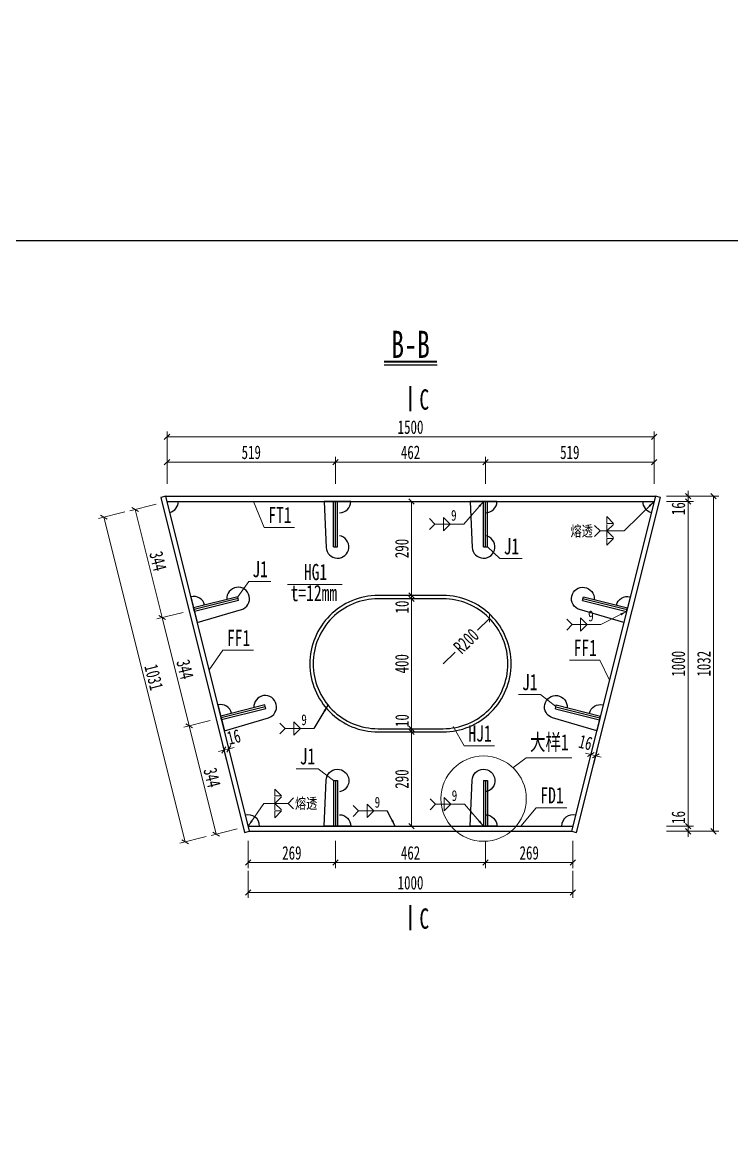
# Model space of a CAD drawing. Header units: millimetres. Extents: x -60009 to 63758, y -2164 to 95433.
# Drawn here: x 8964 to 11148, y 48821 to 52285 of the extents above; entities that cross this region are included whole.
import ezdxf
from ezdxf.enums import TextEntityAlignment as Align

# ---------------------------------------------------------------- set-up
doc = ezdxf.new("R2010")
doc.units = ezdxf.units.MM
doc.layers.get('Defpoints').update_dxf_attribs({"color": 8})
for name, color, linetype, lineweight in [('Dim', 4, 'Continuous', 15), ('文字', 7, 'Continuous', 15), ('标注线及字体', 2, 'Continuous', 15), ('粗线', 3, 'Continuous', 35), ('细实线', 4, 'Continuous', 15), ('钢板粗线', 1, 'Continuous', 25)]:
    doc.layers.add(name, color=color, linetype=linetype, lineweight=lineweight)
doc.layers.add('Text', color=4, linetype='Continuous')
doc.styles.add('111', font='仿宋_GB2312.TTF', dxfattribs={"width": 0.7})
doc.styles.add('BM_Dim', font='仿宋_GB2312.TTF', dxfattribs={"width": 0.85})
doc.styles.add('SMEDI', font='仿宋_GB2312.TTF', dxfattribs={"width": 0.75})
doc.styles.get("Standard").update_dxf_attribs({"font": '仿宋_GB2312.TTF'})
doc.dimstyles.new('200', dxfattribs={"dimscale": 0, "dimtxt": 2.5, "dimasz": 1, "dimexe": 1, "dimexo": 1, "dimgap": 0.6, "dimtad": 1, "dimdec": 0, "dimdsep": 46, "dimtxsty": '111', "dimblk": 'OBLIQUE', "dimcen": 0, "dimclrd": 4, "dimclre": 4, "dimclrt": 4, "dimadec": 1, "dimazin": 2, "dimtfac": 1, "dimtdec": 0, "dimtix": 1, "dimtmove": 2, "dimatfit": 3, "dimfxl": 4, "dimfxlon": 1, "dimtolj": 1, "dimlwd": -1, "dimlwe": -1, "dimarcsym": 0})
doc.dimstyles.new('MSteel_1.0_1.0', dxfattribs={"dimtxt": 3, "dimasz": 1.2, "dimexe": 1, "dimexo": 1, "dimgap": 1, "dimtad": 3, "dimtoh": 1, "dimdec": 0, "dimzin": 0, "dimdsep": 46, "dimtxsty": 'Standard', "dimblk": 'ARCHTICK', "dimcen": 0.09, "dimclrd": 3, "dimclre": 3, "dimadec": 0, "dimazin": 0, "dimtfac": 1, "dimtdec": 4, "dimtofl": 0, "dimtmove": 0, "dimatfit": 3, "dimfxl": 1, "dimtolj": 1, "dimtzin": 0, "dimarcsym": 0})

# ---------------------------------------------------------------- blocks, each defined once
blk = doc.blocks.new('12-140加劲 有焊孔')
at = {"layer": '钢板粗线'}
for p, q in [((41, 0), (35, 141.5)), ((-41, 0), (41, 0))]:
    blk.add_line(p, q, dxfattribs=at)
for centre, start, end in [((0, 140), 2.441, 260.1291), ((-6, 0), 90, 180)]:
    blk.add_arc(centre, 35, start, end, dxfattribs=at)
blk = doc.blocks.new('12-140加劲 无焊孔')
at = {"layer": 'Defpoints'}
blk.add_line((0, -140), (0, 0), dxfattribs=at)
at = {"layer": '钢板粗线'}
for p, q in [((-6, 0), (6, 0)), ((-6, -140), (-6, 0)), ((6, -140), (6, 0)), ((-6, -140), (6, -140))]:
    blk.add_line(p, q, dxfattribs=at)
blk = doc.blocks.new('_Oblique')
at = {"color": 0, "linetype": 'ByBlock', "lineweight": -2}
blk.add_line((-0.5, -0.5), (0.5, 0.5), dxfattribs=at)
blk = doc.blocks.new('*D1882')
at = {"layer": 'Defpoints', "color": 0}
for p in [(-231, 105.2), (-750, -16), (-231, -16)]:
    blk.add_point(p, dxfattribs=at)
at = {"layer": '细实线', "color": 4}
for p, q in [((-750, 38.5), (-750, 121.8)), ((-750, 105.2), (-231, 105.2)), ((-231, 38.5), (-231, 121.8))]:
    blk.add_line(p, q, dxfattribs=at)
at = {"layer": '细实线', "color": 4, "xscale": 16.66666666666666, "yscale": 16.66666666666666, "zscale": 16.66666666666666, "rotation": 180}
blk.add_blockref('_Oblique', (-750, 105.2), dxfattribs=at)
at = {"layer": '细实线', "color": 4, "xscale": 16.66666666666666, "yscale": 16.66666666666666, "zscale": 16.66666666666666}
blk.add_blockref('_Oblique', (-231, 105.2), dxfattribs=at)
at = {"layer": '细实线', "color": 4, "insert": (-490.5, 135), "char_height": 41.67, "attachment_point": 5, "style": '111'}
blk.add_mtext('\\A1;519', dxfattribs=at)
blk = doc.blocks.new('*D1883')
at = {"layer": 'Defpoints', "color": 0}
for p in [(231, 105.2), (-231, -16), (231, -16)]:
    blk.add_point(p, dxfattribs=at)
at = {"layer": '细实线', "color": 4}
for p, q in [((-231, 38.5), (-231, 121.8)), ((-231, 105.2), (231, 105.2)), ((231, 38.5), (231, 121.8))]:
    blk.add_line(p, q, dxfattribs=at)
at = {"layer": '细实线', "color": 4, "xscale": 16.66666666666666, "yscale": 16.66666666666666, "zscale": 16.66666666666666, "rotation": 180}
blk.add_blockref('_Oblique', (-231, 105.2), dxfattribs=at)
at = {"layer": '细实线', "color": 4, "xscale": 16.66666666666666, "yscale": 16.66666666666666, "zscale": 16.66666666666666}
blk.add_blockref('_Oblique', (231, 105.2), dxfattribs=at)
at = {"layer": '细实线', "color": 4, "insert": (0, 135), "char_height": 41.67, "attachment_point": 5, "style": '111'}
blk.add_mtext('\\A1;462', dxfattribs=at)
blk = doc.blocks.new('*D1884')
at = {"layer": 'Defpoints', "color": 0}
for p in [(231, 105.2), (231, -16), (750, -16)]:
    blk.add_point(p, dxfattribs=at)
at = {"layer": '细实线', "color": 4}
for p, q in [((231, 38.5), (231, 121.8)), ((750, 105.2), (231, 105.2)), ((750, 38.5), (750, 121.8))]:
    blk.add_line(p, q, dxfattribs=at)
at = {"layer": '细实线', "color": 4, "xscale": 16.66666666666666, "yscale": 16.66666666666666, "zscale": 16.66666666666666}
for p, rotation in [((231, 105.2), 180), ((750, 105.2), 360)]:
    blk.add_blockref('_Oblique', p, dxfattribs=dict(at, rotation=rotation))
at = {"layer": '细实线', "color": 4, "insert": (490.5, 135), "char_height": 41.67, "attachment_point": 5, "style": '111'}
blk.add_mtext('\\A1;519', dxfattribs=at)
blk = doc.blocks.new('*D1885')
at = {"layer": 'Defpoints', "color": 0}
for p in [(750, 182.8), (-750, -16), (750, -16)]:
    blk.add_point(p, dxfattribs=at)
at = {"layer": '细实线', "color": 4}
for p, q in [((-750, 116.1), (-750, 199.4)), ((-750, 182.8), (750, 182.8)), ((750, 116.1), (750, 199.4))]:
    blk.add_line(p, q, dxfattribs=at)
at = {"layer": '细实线', "color": 4, "xscale": 16.66666666666666, "yscale": 16.66666666666666, "zscale": 16.66666666666666, "rotation": 180}
blk.add_blockref('_Oblique', (-750, 182.8), dxfattribs=at)
at = {"layer": '细实线', "color": 4, "xscale": 16.66666666666666, "yscale": 16.66666666666666, "zscale": 16.66666666666666}
blk.add_blockref('_Oblique', (750, 182.8), dxfattribs=at)
at = {"layer": '细实线', "color": 4, "insert": (0, 212.6), "char_height": 41.67, "attachment_point": 5, "style": '111'}
blk.add_mtext('\\A1;1500', dxfattribs=at)
blk = doc.blocks.new('*D1886')
at = {"layer": 'Defpoints', "color": 0}
for p in [(-750, -16), (-765, -373.9), (-666.7, -349.3)]:
    blk.add_point(p, dxfattribs=at)
at = {"layer": '细实线', "color": 4}
for p, q in [((-783.7, -24.4), (-864.5, -44.6)), ((-848.4, -40.6), (-765, -373.9)), ((-700.3, -357.8), (-781.2, -378))]:
    blk.add_line(p, q, dxfattribs=at)
at = {"layer": '细实线', "color": 4, "xscale": 16.66666666666666, "yscale": 16.66666666666666, "zscale": 16.66666666666666}
for p, rotation in [((-848.4, -40.6), 104.0362434679327), ((-765, -373.9), 284.0362434679326)]:
    blk.add_blockref('_Oblique', p, dxfattribs=dict(at, rotation=rotation))
at = {"layer": '细实线', "color": 4, "insert": (-777.8, -200), "char_height": 41.67, "attachment_point": 5, "rotation": 284.0362, "style": '111'}
blk.add_mtext('\\A1;344', dxfattribs=at)
blk = doc.blocks.new('*D1887')
at = {"layer": 'Defpoints', "color": 0}
for p in [(-666.7, -349.3), (-583.3, -682.7), (-681.7, -707.3)]:
    blk.add_point(p, dxfattribs=at)
at = {"layer": '细实线', "color": 4}
for p, q in [((-700.3, -357.8), (-781.2, -378)), ((-765, -373.9), (-681.7, -707.3)), ((-617, -691.1), (-697.9, -711.3))]:
    blk.add_line(p, q, dxfattribs=at)
at = {"layer": '细实线', "color": 4, "xscale": 16.66666666666666, "yscale": 16.66666666666666, "zscale": 16.66666666666666}
for p, rotation in [((-765, -373.9), 104.0362434679329), ((-681.7, -707.3), 284.0362434679329)]:
    blk.add_blockref('_Oblique', p, dxfattribs=dict(at, rotation=rotation))
at = {"layer": '细实线', "color": 4, "insert": (-694.4, -533.4), "char_height": 41.67, "attachment_point": 5, "rotation": 284.0362, "style": '111'}
blk.add_mtext('\\A1;344', dxfattribs=at)
blk = doc.blocks.new('*D1888')
at = {"layer": 'Defpoints', "color": 0}
for p in [(-583.3, -682.7), (-500, -1016), (-598.4, -1040.6)]:
    blk.add_point(p, dxfattribs=at)
at = {"layer": '细实线', "color": 4}
for p, q in [((-617, -691.1), (-697.9, -711.3)), ((-681.7, -707.3), (-598.4, -1040.6)), ((-533.7, -1024.4), (-614.5, -1044.6))]:
    blk.add_line(p, q, dxfattribs=at)
at = {"layer": '细实线', "color": 4, "xscale": 16.66666666666666, "yscale": 16.66666666666666, "zscale": 16.66666666666666}
for p, rotation in [((-681.7, -707.3), 104.0362434679088), ((-598.4, -1040.6), 284.0362434679088)]:
    blk.add_blockref('_Oblique', p, dxfattribs=dict(at, rotation=rotation))
at = {"layer": '细实线', "color": 4, "insert": (-611.1, -866.7), "char_height": 41.67, "attachment_point": 5, "rotation": 284.0362, "style": '111'}
blk.add_mtext('\\A1;344', dxfattribs=at)
blk = doc.blocks.new('*D1889')
at = {"layer": 'Defpoints', "color": 0}
for p in [(-750, -16), (-500, -1016), (-694.4, -1064.6)]:
    blk.add_point(p, dxfattribs=at)
at = {"layer": '细实线', "color": 4}
for p, q in [((-879.8, -48.4), (-960.6, -68.7)), ((-944.4, -64.6), (-694.4, -1064.6)), ((-629.8, -1048.4), (-710.6, -1068.7))]:
    blk.add_line(p, q, dxfattribs=at)
at = {"layer": '细实线', "color": 4, "xscale": 16.66666666666666, "yscale": 16.66666666666666, "zscale": 16.66666666666666}
for p, rotation in [((-944.4, -64.6), 104.0362434679265), ((-694.4, -1064.6), 284.0362434679265)]:
    blk.add_blockref('_Oblique', p, dxfattribs=dict(at, rotation=rotation))
at = {"layer": '细实线', "color": 4, "insert": (-790.5, -557.4), "char_height": 41.67, "attachment_point": 5, "rotation": 284.0362, "style": '111'}
blk.add_mtext('\\A1;1031', dxfattribs=at)
blk = doc.blocks.new('*D1890')
at = {"layer": 'Defpoints', "color": 0}
for p in [(-500, -1016), (-231, -1016), (-231, -1128.4)]:
    blk.add_point(p, dxfattribs=at)
at = {"layer": '细实线', "color": 4}
for p, q in [((-500, -1061.8), (-500, -1145.1)), ((-231, -1061.8), (-231, -1145.1)), ((-500, -1128.4), (-231, -1128.4))]:
    blk.add_line(p, q, dxfattribs=at)
at = {"layer": '细实线', "color": 4, "xscale": 16.66666666666666, "yscale": 16.66666666666666, "zscale": 16.66666666666666, "rotation": 180}
blk.add_blockref('_Oblique', (-500, -1128.4), dxfattribs=at)
at = {"layer": '细实线', "color": 4, "xscale": 16.66666666666666, "yscale": 16.66666666666666, "zscale": 16.66666666666666}
blk.add_blockref('_Oblique', (-231, -1128.4), dxfattribs=at)
at = {"layer": '细实线', "color": 4, "insert": (-365.5, -1098.6), "char_height": 41.67, "attachment_point": 5, "style": '111'}
blk.add_mtext('\\A1;269', dxfattribs=at)
blk = doc.blocks.new('*D1891')
at = {"layer": 'Defpoints', "color": 0}
for p in [(-231, -1016), (231, -1016), (231, -1128.4)]:
    blk.add_point(p, dxfattribs=at)
at = {"layer": '细实线', "color": 4}
for p, q in [((-231, -1061.8), (-231, -1145.1)), ((231, -1061.8), (231, -1145.1)), ((-231, -1128.4), (231, -1128.4))]:
    blk.add_line(p, q, dxfattribs=at)
at = {"layer": '细实线', "color": 4, "xscale": 16.66666666666666, "yscale": 16.66666666666666, "zscale": 16.66666666666666, "rotation": 180}
blk.add_blockref('_Oblique', (-231, -1128.4), dxfattribs=at)
at = {"layer": '细实线', "color": 4, "xscale": 16.66666666666666, "yscale": 16.66666666666666, "zscale": 16.66666666666666}
blk.add_blockref('_Oblique', (231, -1128.4), dxfattribs=at)
at = {"layer": '细实线', "color": 4, "insert": (0, -1098.6), "char_height": 41.67, "attachment_point": 5, "style": '111'}
blk.add_mtext('\\A1;462', dxfattribs=at)
blk = doc.blocks.new('*D1892')
at = {"layer": 'Defpoints', "color": 0}
for p in [(231, -1016), (500, -1016), (231, -1128.4)]:
    blk.add_point(p, dxfattribs=at)
at = {"layer": '细实线', "color": 4}
for p, q in [((231, -1061.8), (231, -1145.1)), ((500, -1061.8), (500, -1145.1)), ((500, -1128.4), (231, -1128.4))]:
    blk.add_line(p, q, dxfattribs=at)
at = {"layer": '细实线', "color": 4, "xscale": 16.66666666666666, "yscale": 16.66666666666666, "zscale": 16.66666666666666, "rotation": 180}
blk.add_blockref('_Oblique', (231, -1128.4), dxfattribs=at)
at = {"layer": '细实线', "color": 4, "xscale": 16.66666666666666, "yscale": 16.66666666666666, "zscale": 16.66666666666666}
blk.add_blockref('_Oblique', (500, -1128.4), dxfattribs=at)
at = {"layer": '细实线', "color": 4, "insert": (365.5, -1098.6), "char_height": 41.67, "attachment_point": 5, "style": '111'}
blk.add_mtext('\\A1;269', dxfattribs=at)
blk = doc.blocks.new('*D1893')
at = {"layer": 'Defpoints', "color": 0}
for p in [(-500, -1016), (500, -1016), (500, -1220.4)]:
    blk.add_point(p, dxfattribs=at)
at = {"layer": '细实线', "color": 4}
for p, q in [((-500, -1153.7), (-500, -1237)), ((500, -1153.7), (500, -1237)), ((-500, -1220.4), (500, -1220.4))]:
    blk.add_line(p, q, dxfattribs=at)
at = {"layer": '细实线', "color": 4, "xscale": 16.66666666666666, "yscale": 16.66666666666666, "zscale": 16.66666666666666, "rotation": 180}
blk.add_blockref('_Oblique', (-500, -1220.4), dxfattribs=at)
at = {"layer": '细实线', "color": 4, "xscale": 16.66666666666666, "yscale": 16.66666666666666, "zscale": 16.66666666666666}
blk.add_blockref('_Oblique', (500, -1220.4), dxfattribs=at)
at = {"layer": '细实线', "color": 4, "insert": (0, -1190.6), "char_height": 41.67, "attachment_point": 5, "style": '111'}
blk.add_mtext('\\A1;1000', dxfattribs=at)
blk = doc.blocks.new('*D1894')
at = {"layer": 'Defpoints', "color": 0}
for p in [(706.2, -16), (462.4, -1016), (854.8, -1016)]:
    blk.add_point(p, dxfattribs=at)
at = {"layer": '细实线', "color": 4}
for p, q in [((788.1, -16), (871.4, -16)), ((854.8, -16), (854.8, -1016)), ((788.1, -1016), (871.4, -1016))]:
    blk.add_line(p, q, dxfattribs=at)
at = {"layer": '细实线', "color": 4, "xscale": 16.66666666666666, "yscale": 16.66666666666666, "zscale": 16.66666666666666}
for p, rotation in [((854.8, -16), 90), ((854.8, -1016), 270)]:
    blk.add_blockref('_Oblique', p, dxfattribs=dict(at, rotation=rotation))
at = {"layer": '细实线', "color": 4, "insert": (824.9, -516), "char_height": 41.67, "attachment_point": 5, "rotation": 90, "style": '111'}
blk.add_mtext('\\A1;1000', dxfattribs=at)
blk = doc.blocks.new('*D1895')
at = {"layer": 'Defpoints', "color": 0}
for p in [(706.7, 0), (706.2, -16), (854.8, 0)]:
    blk.add_point(p, dxfattribs=at)
at = {"layer": '细实线', "color": 4}
for p, q in [((854.8, 0), (854.8, 16.7)), ((788.1, 0), (871.4, 0)), ((788.1, -16), (871.4, -16)), ((854.8, -16), (854.8, 0)), ((854.8, -16), (854.8, -32.7))]:
    blk.add_line(p, q, dxfattribs=at)
at = {"layer": '细实线', "color": 4, "xscale": 16.66666666666666, "yscale": 16.66666666666666, "zscale": 16.66666666666666}
for p, rotation in [((854.8, 0), 270), ((854.8, -16), 90)]:
    blk.add_blockref('_Oblique', p, dxfattribs=dict(at, rotation=rotation))
at = {"layer": '细实线', "color": 4, "insert": (824.9, -38.5), "char_height": 41.67, "attachment_point": 5, "rotation": 90, "style": '111'}
blk.add_mtext('\\A1;16', dxfattribs=at)
blk = doc.blocks.new('*D1896')
at = {"layer": 'Defpoints', "color": 0}
for p in [(461.7, -1032), (462.4, -1016), (854.8, -1016)]:
    blk.add_point(p, dxfattribs=at)
at = {"layer": '细实线', "color": 4}
for p, q in [((854.8, -1016), (854.8, -999.3)), ((788.1, -1016), (871.4, -1016)), ((788.1, -1032), (871.4, -1032)), ((854.8, -1032), (854.8, -1016)), ((854.8, -1032), (854.8, -1048.7))]:
    blk.add_line(p, q, dxfattribs=at)
at = {"layer": '细实线', "color": 4, "xscale": 16.66666666666666, "yscale": 16.66666666666666, "zscale": 16.66666666666666}
for p, rotation in [((854.8, -1016), 270), ((854.8, -1032), 90)]:
    blk.add_blockref('_Oblique', p, dxfattribs=dict(at, rotation=rotation))
at = {"layer": '细实线', "color": 4, "insert": (824.9, -989.2), "char_height": 41.67, "attachment_point": 5, "rotation": 90, "style": '111'}
blk.add_mtext('\\A1;16', dxfattribs=at)
blk = doc.blocks.new('*D1897')
at = {"layer": 'Defpoints', "color": 0}
for p in [(740, 0), (461.7, -1032), (933.2, -1032)]:
    blk.add_point(p, dxfattribs=at)
at = {"layer": '细实线', "color": 4}
for p, q in [((866.5, 0), (949.9, 0)), ((933.2, 0), (933.2, -1032)), ((866.5, -1032), (949.9, -1032))]:
    blk.add_line(p, q, dxfattribs=at)
at = {"layer": '细实线', "color": 4, "xscale": 16.66666666666666, "yscale": 16.66666666666666, "zscale": 16.66666666666666}
for p, rotation in [((933.2, 0), 90), ((933.2, -1032), 270)]:
    blk.add_blockref('_Oblique', p, dxfattribs=dict(at, rotation=rotation))
at = {"layer": '细实线', "color": 4, "insert": (903.4, -516), "char_height": 41.67, "attachment_point": 5, "rotation": 90, "style": '111'}
blk.add_mtext('\\A1;1032', dxfattribs=at)
blk = doc.blocks.new('*D1898')
at = {"layer": 'Defpoints', "color": 0}
for p in [(-559.6, -777.7), (-562.8, -830.6), (-547.3, -826.8)]:
    blk.add_point(p, dxfattribs=at)
at = {"layer": '细实线', "color": 4}
for p, q in [((-551.4, -810.6), (-563.6, -761.6)), ((-575.1, -781.6), (-591.3, -785.7)), ((-566.9, -814.5), (-579.1, -765.4)), ((-575.1, -781.6), (-559.6, -777.7)), ((-559.6, -777.7), (-543.4, -773.7))]:
    blk.add_line(p, q, dxfattribs=at)
at = {"layer": '细实线', "color": 4, "xscale": 16.66666666666666, "yscale": 16.66666666666666, "zscale": 16.66666666666666}
for p, rotation in [((-575.1, -781.6), 14.03624346792648), ((-559.6, -777.7), 194.0362434679265)]:
    blk.add_blockref('_Oblique', p, dxfattribs=dict(at, rotation=rotation))
at = {"layer": '细实线', "color": 4, "insert": (-544.2, -741.4), "char_height": 41.67, "attachment_point": 5, "rotation": 14.0362, "style": '111'}
blk.add_mtext('\\A1;16', dxfattribs=at)
blk = doc.blocks.new('*D1899')
at = {"layer": 'Defpoints', "color": 0}
for p in [(570.7, -799.2), (544.5, -837.9), (560.1, -841.8)]:
    blk.add_point(p, dxfattribs=at)
at = {"layer": '细实线', "color": 4}
for p, q in [((555.2, -795.3), (539, -791.3)), ((548.6, -821.7), (559.2, -779.2)), ((555.2, -795.3), (570.7, -799.2)), ((564.1, -825.6), (574.7, -783)), ((570.7, -799.2), (586.9, -803.3))]:
    blk.add_line(p, q, dxfattribs=at)
at = {"layer": '细实线', "color": 4, "xscale": 16.66666666666666, "yscale": 16.66666666666666, "zscale": 16.66666666666666}
for p, rotation in [((555.2, -795.3), 345.9637565320735), ((570.7, -799.2), 165.9637565320735)]:
    blk.add_blockref('_Oblique', p, dxfattribs=dict(at, rotation=rotation))
at = {"layer": '细实线', "color": 4, "insert": (539, -758.6), "char_height": 41.67, "attachment_point": 5, "rotation": 345.9638, "style": '111'}
blk.add_mtext('\\A1;16', dxfattribs=at)
blk = doc.blocks.new('_ArchTick')
at = {"color": 0, "linetype": 'ByBlock', "const_width": 0.15}
blk.add_lwpolyline([(-0.5, -0.5), (0.5, 0.5)], dxfattribs=at)
blk = doc.blocks.new('全融透2')
at = {"layer": 'Dim'}
blk.add_line((0, 0), (-4.48, 0), dxfattribs=at)
for points in [[(-3.23, 2.65), (-3.23, 1.41), (-2, 1.41)], [(-3.23, -2.65), (-3.23, -1.41), (-2, -1.41)]]:
    blk.add_lwpolyline(points, close=True, dxfattribs=at)
for points in [[(-5.48, 1), (-4.48, 0), (-5.48, -1)], [(-2, 1.21), (-3.23, 0), (-3.23, 1.21)], [(-2, -1.21), (-3.23, 0), (-3.23, -1.21)]]:
    blk.add_lwpolyline(points, dxfattribs=at)
at = {"layer": 'Text', "style": 'SMEDI', "width": 0.75}
blk.add_text('熔透', height=2, dxfattribs=at).set_placement((-9.92, 0), align=Align.MIDDLE_LEFT)
blk = doc.blocks.new('全融透1')
at = {"layer": 'Dim'}
blk.add_line((0, 0), (4.48, 0), dxfattribs=at)
for points in [[(2, 2.65), (2, 1.41), (3.23, 1.41)], [(2, -2.65), (2, -1.41), (3.23, -1.41)]]:
    blk.add_lwpolyline(points, close=True, dxfattribs=at)
for points in [[(3.23, 1.21), (2, 0), (2, 1.21)], [(3.23, -1.21), (2, 0), (2, -1.21)], [(5.48, 1), (4.48, 0), (5.48, -1)]]:
    blk.add_lwpolyline(points, dxfattribs=at)
at = {"layer": 'Text', "style": 'SMEDI', "width": 0.75}
blk.add_text('熔透', height=2, dxfattribs=at).set_placement((5.77, 0), align=Align.MIDDLE_LEFT)
blk = doc.blocks.new('角焊缝1')
at = {"layer": 'Dim'}
blk.add_line((-3101.17, 370.22), (-3106.48, 370.22), dxfattribs=at)
blk.add_lwpolyline([(-3107.48, 369.22), (-3106.48, 370.22), (-3107.48, 371.22)], dxfattribs=at)
blk.add_lwpolyline([(-3104.91, 371.45), (-3104.91, 368.99), (-3103.68, 370.22)], close=True, dxfattribs=at)
blk = doc.blocks.new('*D30')
at = {"layer": 'Defpoints', "color": 0}
for p in [(10120.4, 50520.4), (10120.4, 50510.4), (10162.3, 50510.4)]:
    blk.add_point(p, dxfattribs=at)
at = {"layer": '细实线', "color": 4}
for p, q in [((10137, 50520.4), (10179, 50520.4)), ((10162.3, 50520.4), (10162.3, 50537)), ((10162.3, 50520.4), (10162.3, 50510.4)), ((10137, 50510.4), (10179, 50510.4)), ((10162.3, 50510.4), (10162.3, 50493.7))]:
    blk.add_line(p, q, dxfattribs=at)
at = {"layer": '细实线', "color": 4, "xscale": 16.66666666666666, "yscale": 16.66666666666666, "zscale": 16.66666666666666}
for p, rotation in [((10162.3, 50520.4), 270), ((10162.3, 50510.4), 90)]:
    blk.add_blockref('_Oblique', p, dxfattribs=dict(at, rotation=rotation))
at = {"layer": '细实线', "color": 4, "insert": (10133, 50485.1), "char_height": 41.67, "attachment_point": 5, "rotation": 90, "style": '111'}
blk.add_mtext('\\A1;10', dxfattribs=at)
blk = doc.blocks.new('*D31')
at = {"layer": 'Defpoints', "color": 0}
for p in [(10120.4, 50810.4), (10162.3, 50810.4), (10120.4, 50520.4)]:
    blk.add_point(p, dxfattribs=at)
at = {"layer": '细实线', "color": 4}
for p, q in [((10137, 50810.4), (10179, 50810.4)), ((10162.3, 50520.4), (10162.3, 50810.4)), ((10137, 50520.4), (10179, 50520.4))]:
    blk.add_line(p, q, dxfattribs=at)
at = {"layer": '细实线', "color": 4, "xscale": 16.66666666666666, "yscale": 16.66666666666666, "zscale": 16.66666666666666}
for p, rotation in [((10162.3, 50810.4), 90), ((10162.3, 50520.4), 270)]:
    blk.add_blockref('_Oblique', p, dxfattribs=dict(at, rotation=rotation))
at = {"layer": '细实线', "color": 4, "insert": (10132.5, 50665.4), "char_height": 41.67, "attachment_point": 5, "rotation": 90, "style": '111'}
blk.add_mtext('\\A1;290', dxfattribs=at)
blk = doc.blocks.new('*D32')
at = {"layer": 'Defpoints', "color": 0}
for p in [(10120.4, 50510.4), (10120.4, 50110.4), (10162.3, 50110.4)]:
    blk.add_point(p, dxfattribs=at)
at = {"layer": '细实线', "color": 4}
for p, q in [((10137, 50510.4), (10179, 50510.4)), ((10162.3, 50510.4), (10162.3, 50110.4)), ((10137, 50110.4), (10179, 50110.4))]:
    blk.add_line(p, q, dxfattribs=at)
at = {"layer": '细实线', "color": 4, "xscale": 16.66666666666666, "yscale": 16.66666666666666, "zscale": 16.66666666666666}
for p, rotation in [((10162.3, 50510.4), 90), ((10162.3, 50110.4), 270)]:
    blk.add_blockref('_Oblique', p, dxfattribs=dict(at, rotation=rotation))
at = {"layer": '细实线', "color": 4, "insert": (10132.5, 50310.4), "char_height": 41.67, "attachment_point": 5, "rotation": 90, "style": '111'}
blk.add_mtext('\\A1;400', dxfattribs=at)
blk = doc.blocks.new('*D33')
at = {"layer": 'Defpoints', "color": 0}
for p in [(10120.4, 50110.4), (10120.4, 50100.4), (10162.3, 50100.4)]:
    blk.add_point(p, dxfattribs=at)
at = {"layer": '细实线', "color": 4}
for p, q in [((10137, 50110.4), (10179, 50110.4)), ((10137, 50100.4), (10179, 50100.4)), ((10162.3, 50110.4), (10162.3, 50127)), ((10162.3, 50110.4), (10162.3, 50100.4)), ((10162.3, 50100.4), (10162.3, 50083.7))]:
    blk.add_line(p, q, dxfattribs=at)
at = {"layer": '细实线', "color": 4, "xscale": 16.66666666666666, "yscale": 16.66666666666666, "zscale": 16.66666666666666}
for p, rotation in [((10162.3, 50110.4), 270), ((10162.3, 50100.4), 90)]:
    blk.add_blockref('_Oblique', p, dxfattribs=dict(at, rotation=rotation))
at = {"layer": '细实线', "color": 4, "insert": (10133, 50135.4), "char_height": 41.67, "attachment_point": 5, "rotation": 90, "style": '111'}
blk.add_mtext('\\A1;10', dxfattribs=at)
blk = doc.blocks.new('*D34')
at = {"layer": 'Defpoints', "color": 0}
for p in [(10120.4, 50100.4), (10162.3, 50100.4), (10120.4, 49810.4)]:
    blk.add_point(p, dxfattribs=at)
at = {"layer": '细实线', "color": 4}
for p, q in [((10137, 50100.4), (10179, 50100.4)), ((10162.3, 49810.4), (10162.3, 50100.4)), ((10137, 49810.4), (10179, 49810.4))]:
    blk.add_line(p, q, dxfattribs=at)
at = {"layer": '细实线', "color": 4, "xscale": 16.66666666666666, "yscale": 16.66666666666666, "zscale": 16.66666666666666}
for p, rotation in [((10162.3, 50100.4), 90), ((10162.3, 49810.4), 270)]:
    blk.add_blockref('_Oblique', p, dxfattribs=dict(at, rotation=rotation))
at = {"layer": '细实线', "color": 4, "insert": (10132.5, 49955.4), "char_height": 41.67, "attachment_point": 5, "rotation": 90, "style": '111'}
blk.add_mtext('\\A1;290', dxfattribs=at)
blk = doc.blocks.new('*D271')
at = {"layer": 'Defpoints', "color": 0, "transparency": 16777216}
for p in [(21100.9, 67033.4), (21986.2, 67032), (21099.3, 66017.4), (21984.6, 66032), (21099.2, 65919.6)]:
    blk.add_point(p, dxfattribs=at)
at = {"layer": '细实线', "color": 4, "transparency": 16777216}
for p, q in [((21099.2, 65986.3), (21099.1, 65903)), ((21984.6, 65984.9), (21984.4, 65901.5))]:
    blk.add_line(p, q, dxfattribs=at)
blk.add_arc((-34515894092.1, -21492456430780), 21492484212182.8, 89.907985640573, 89.907985642933, dxfattribs=at)
at = {"layer": '细实线', "color": 4, "transparency": 16777216, "xscale": 16.66666666666666, "yscale": 16.66666666666666, "zscale": 16.66666666666666}
for p, rotation in [((21099.1, 65919.6), 179.9079856429328), ((21984.4, 65918.2), 359.9079856405726)]:
    blk.add_blockref('_Oblique', p, dxfattribs=dict(at, rotation=rotation))
at = {"layer": '细实线', "color": 4, "transparency": 16777216, "insert": (21541.8, 65948.7), "char_height": 41.67, "attachment_point": 5, "rotation": 359.908, "style": '111'}
blk.add_mtext('885', dxfattribs=at)
blk = doc.blocks.new('*D273')
at = {"layer": 'Defpoints', "color": 0, "transparency": 16777216}
for p in [(21101.2, 67117), (21100.9, 67033.4), (21986.2, 67032), (21099.3, 66017.4), (21984.6, 66032)]:
    blk.add_point(p, dxfattribs=at)
at = {"layer": '细实线', "color": 4, "transparency": 16777216}
for p, q in [((21100.9, 67050.4), (21101.1, 67133.7)), ((21986.3, 67049), (21986.4, 67132.3))]:
    blk.add_line(p, q, dxfattribs=at)
blk.add_arc((-34515894092.1, -21492456430780), 21492484213380.2, 89.907985640573, 89.907985642933, dxfattribs=at)
at = {"layer": '细实线', "color": 4, "transparency": 16777216, "xscale": 16.66666666666666, "yscale": 16.66666666666666, "zscale": 16.66666666666666}
for p, rotation in [((21101.1, 67117), 179.9079856429328), ((21986.4, 67115.6), 359.9079856405726)]:
    blk.add_blockref('_Oblique', p, dxfattribs=dict(at, rotation=rotation))
at = {"layer": '细实线', "color": 4, "transparency": 16777216, "insert": (21543.8, 67146.2), "char_height": 41.67, "attachment_point": 5, "rotation": 359.908, "style": '111'}
blk.add_mtext('885', dxfattribs=at)
blk = doc.blocks.new('*D512')
at = {"layer": 'Defpoints', "color": 0}
for p in [(10402.4, 50449.9), (10259.1, 50310.4)]:
    blk.add_point(p, dxfattribs=at)
at = {"layer": '细实线', "color": 4}
for p, q in [((10365.3, 50413.8), (10402.4, 50449.9)), ((10296.1, 50346.4), (10259.1, 50310.4))]:
    blk.add_line(p, q, dxfattribs=at)
at = {"layer": '细实线', "color": 4, "xscale": 16.66666666666666, "yscale": 16.66666666666666, "zscale": 16.66666666666666, "rotation": 44.2283254891526}
blk.add_blockref('_Oblique', (10402.4, 50449.9), dxfattribs=at)
at = {"layer": '细实线', "color": 4, "insert": (10330.7, 50380.1), "char_height": 41.67, "attachment_point": 5, "rotation": 44.2283, "style": '111'}
blk.add_mtext('\\A1;R200', dxfattribs=at)
blk = doc.blocks.new('等截面')
at = {"layer": '细实线'}
for p, q in [((-451, -96.1), (-484, -16)), ((-451, -96.1), (-356.9, -96.1)), ((275.5, -192.1), (237, -156)), ((275.5, -192.1), (343.9, -192.1)), ((-498.5, -262.4), (-532.3, -309.6)), ((-498.5, -262.4), (-430.2, -262.4)), ((-578.2, -474.4), (-620.3, -534.9)), ((-578.2, -474.4), (-484.1, -474.4)), ((489.3, -504.8), (583.4, -504.8)), ((583.4, -504.8), (612.4, -566.3)), ((332.1, -610.4), (400.4, -610.4)), ((400.4, -610.4), (447.7, -647.3)), ((-352.6, -839.1), (-284.3, -839.1)), ((-284.3, -839.1), (-237, -876)), ((386.9, -959.2), (339.2, -1016)), ((386.9, -959.2), (480.9, -959.2))]:
    blk.add_line(p, q, dxfattribs=at)
for p in [(-666.7, -349.3), (-583.3, -682.7)]:
    blk.add_point(p, dxfattribs=at)
at = {"layer": '钢板粗线'}
for p, q in [((-754, 0), (754, 0)), ((-750, -16), (750, -16)), ((-500, -1016), (500, -1016)), ((-496, -1032), (496, -1032))]:
    blk.add_line(p, q, dxfattribs=at)
for points in [[(-754, 0), (-769.5, -3.9), (-511.5, -1035.9), (-496, -1032)], [(496, -1032), (511.5, -1035.9), (769.5, -3.9), (754, 0)]]:
    blk.add_lwpolyline(points, close=True, dxfattribs=at)
at = {"layer": '细实线'}
for p in [(-231, -16), (231, -16)]:
    blk.add_blockref('12-140加劲 无焊孔', p, dxfattribs=at)
at = {"layer": '细实线', "xscale": 16.66666666666666, "yscale": 16.66666666666666, "zscale": 16.66666666666666}
for name, p in [('角焊缝1', (51850, -6256)), ('全融透2', (658.3, -107)), ('角焊缝1', (52272.3, -6565.8)), ('全融透1', (-451.7, -945.9)), ('角焊缝1', (51852, -7119.2))]:
    blk.add_blockref(name, p, dxfattribs=at)
at = {"layer": '细实线', "rotation": 104.0362434679265}
for p in [(-666.7, -349.3), (-583.3, -682.7)]:
    blk.add_blockref('12-140加劲 无焊孔', p, dxfattribs=at)
at = {"layer": '细实线', "xscale": -1}
for p, rotation in [((666.7, -349.3), 255.9637565320735), ((583.3, -682.7), 255.9637565320735), ((-231, -1016), 180), ((231, -1016), 180)]:
    blk.add_blockref('12-140加劲 无焊孔', p, dxfattribs=dict(at, rotation=rotation))
at = {"layer": 'Text', "style": 'SMEDI', "width": 0.75}
for p in [(124.8, -58.8), (547.1, -368.6), (126.8, -921.9)]:
    blk.add_text('9', height=33.3, dxfattribs=at).set_placement(p, align=Align.MIDDLE_LEFT)
at = {"layer": '文字', "style": 'BM_Dim', "width": 0.7}
for s, p in [('FT1', (-402.2, -97.9)), ('J1', (310.7, -194)), ('J1', (-463.3, -264.3)), ('FF1', (-529.4, -476.3)), ('FF1', (538.2, -506.7)), ('J1', (367.3, -612.3)), ('J1', (-317.4, -840.9)), ('FD1', (435.7, -961.1))]:
    blk.add_text(s, height=50, dxfattribs=at).set_placement(p, align=Align.BOTTOM_CENTER)
at = {"layer": '细实线'}
for base, p1, p2, override, picture, middle in [((750, 182.8), (-750, -16), (750, -16), {"dimscale": 16.666667}, '*D1885', (0, 212.6)), ((-231, 105.2), (-750, -16), (-231, -16), {"dimscale": 16.666667}, '*D1882', (-490.5, 135)), ((231, 105.2), (-231, -16), (231, -16), {"dimscale": 16.666667}, '*D1883', (0, 135)), ((-231, -1128.4), (-500, -1016), (-231, -1016), {"dimscale": 16.666667, "dimblk": 'Oblique'}, '*D1890', (-365.5, -1098.6)), ((500, -1220.4), (-500, -1016), (500, -1016), {"dimscale": 16.666667, "dimblk": 'Oblique'}, '*D1893', (0, -1190.6)), ((231, -1128.4), (-231, -1016), (231, -1016), {"dimscale": 16.666667, "dimblk": 'Oblique'}, '*D1891', (0, -1098.6))]:
    dim = blk.add_linear_dim(base=base, p1=p1, p2=p2, dimstyle='200', override=override, dxfattribs=at)
    dim.commit()
    dim.dimension.update_dxf_attribs({"geometry": picture, "text_midpoint": middle})
for base, p1, p2, angle, override, picture, middle in [((231, 105.2), (750, -16), (231, -16), 180, {"dimscale": 16.666667}, '*D1884', (490.5, 135)), ((933.2, -1032), (740, 0), (461.7, -1032), 90, {"dimscale": 16.666667, "dimblk": 'Oblique'}, '*D1897', (903.4, -516)), ((854.8, -1016), (706.2, -16), (462.4, -1016), 90, {"dimscale": 16.666667, "dimblk": 'Oblique'}, '*D1894', (824.9, -516)), ((231, -1128.4), (500, -1016), (231, -1016), 180, {"dimscale": 16.666667, "dimblk": 'Oblique'}, '*D1892', (365.5, -1098.6))]:
    dim = blk.add_linear_dim(base=base, p1=p1, p2=p2, angle=angle, dimstyle='200', override=override, dxfattribs=at)
    dim.commit()
    dim.dimension.update_dxf_attribs({"geometry": picture, "text_midpoint": middle})
for base, p1, p2, angle, picture, middle, dimtype in [((854.8, 0), (706.2, -16), (706.7, 0), 90, '*D1895', (824.9, -38.5), 160), ((-559.6, -777.7), (-562.8, -830.6), (-547.3, -826.8), 14.0362, '*D1898', (-544.2, -741.4), 161), ((570.7, -799.2), (544.5, -837.9), (560.1, -841.8), 345.9638, '*D1899', (539, -758.6), 161), ((854.8, -1016), (461.7, -1032), (462.4, -1016), 90, '*D1896', (824.9, -989.2), 160)]:
    dim = blk.add_linear_dim(base=base, p1=p1, p2=p2, angle=angle, dimstyle='200', override={"dimscale": 16.666667, "dimblk": 'Oblique'}, dxfattribs=at)
    dim.commit()
    dim.dimension.update_dxf_attribs({"geometry": picture, "text_midpoint": middle, "dimtype": dimtype})
for p1, p2, distance, picture, middle in [((-750, -16), (-500, -1016), -200.4, '*D1889', (-790.5, -557.4)), ((-750, -16), (-666.7, -349.3), -101.4, '*D1886', (-777.8, -200)), ((-666.7, -349.3), (-583.3, -682.7), -101.4, '*D1887', (-694.4, -533.4)), ((-583.3, -682.7), (-500, -1016), -101.4, '*D1888', (-611.1, -866.7))]:
    dim = blk.add_aligned_dim(p1=p1, p2=p2, distance=distance, dimstyle='200', override={"dimscale": 16.666667, "dimblk": 'Oblique'}, dxfattribs=at)
    dim.commit()
    dim.dimension.update_dxf_attribs({"geometry": picture, "text_midpoint": middle})
at = {"layer": 'Dim'}
for points in [[(225.1, -16), (163.8, -85.6)], [(750.1, -16), (658.3, -107)], [(665.3, -355.1), (586.1, -395.4)], [(-499.9, -1016), (-451.7, -945.9)], [(225.1, -1016), (165.7, -948.8)]]:
    blk.add_leader(points, dimstyle='MSteel_1.0_1.0', override={"dimscale": 16.666667, "dimclrd": 256}, dxfattribs=at)

msp = doc.modelspace()

# ---------------------------------------------------------------- linework, layer by layer
msp.add_line((10077.4, 51230.7), (10240.8, 51230.7))
at = {"const_width": 6}
msp.add_lwpolyline([(10077.4, 51240.7), (10240.8, 51240.7)], dxfattribs=at)
at = {"layer": 'Defpoints'}
msp.add_lwpolyline([(6349.8, 51614.2), (12766.5, 51614.2), (12766.5, 47350.8), (6349.8, 47350.8)], close=True, dxfattribs=at)
at = {"layer": '粗线'}
for p, q in [((10158.7, 51088.8), (10158.7, 51165.6)), ((10158.7, 49490.2), (10158.7, 49567))]:
    msp.add_line(p, q, dxfattribs=at)
at = {"layer": '细实线'}
for p, q in [((9779.9, 50554.8), (9948.1, 50554.8)), ((10324.2, 50057.7), (10290.1, 50117.5)), ((10324.2, 50057.7), (10418.2, 50057.7)), ((10515.5, 50021), (10474.4, 49990.3)), ((10515.5, 50021), (10656.1, 50021))]:
    msp.add_line(p, q, dxfattribs=at)
msp.add_circle((10384.1, 49895), 131.4, dxfattribs=at)
at = {"layer": '钢板粗线'}
for points in [[(10259.1, 50100.4, 0.414214), (10469.1, 50310.4, 0.414214), (10259.1, 50520.4), (10059.1, 50520.4, 0.414214), (9849.1, 50310.4, 0.414214), (10059.1, 50100.4)], [(10259.1, 50110.4, 0.414214), (10459.1, 50310.4, 0.414214), (10259.1, 50510.4), (10059.1, 50510.4, 0.414214), (9859.1, 50310.4, 0.414214), (10059.1, 50110.4)]]:
    msp.add_lwpolyline(points, format="xyb", close=True, dxfattribs=at)
for centre, start, end in [((9409.1, 50810.4), 284.0362, 0), ((10909.1, 50810.4), 180, 255.9638), ((9659.1, 49810.4), 0, 104.0362), ((10659.1, 49810.4), 75.9638, 180)]:
    msp.add_arc(centre, 35, start, end, dxfattribs=at)

# ---------------------------------------------------------------- block references
at = {"layer": '细实线'}
msp.add_blockref('等截面', (10159.1, 50826.4), dxfattribs=at)
for p, rotation in [((9934.1, 50810.4), 180), ((10384.1, 50810.4), 180), ((9492.4, 50477), 284.0362434678854), ((9575.7, 50143.7), 284.0362434679127)]:
    msp.add_blockref('12-140加劲 有焊孔', p, dxfattribs=dict(at, rotation=rotation))
at = {"layer": '细实线', "xscale": -1}
for p, rotation in [((10825.7, 50477), 75.96375653211463), ((10742.4, 50143.7), 75.96375653208732)]:
    msp.add_blockref('12-140加劲 有焊孔', p, dxfattribs=dict(at, rotation=rotation))
at = {"layer": '细实线', "xscale": 16.66666666666666, "yscale": 16.66666666666666, "zscale": 16.66666666666666}
for p in [(61547.9, 43940.8), (61773.7, 43686.7)]:
    msp.add_blockref('角焊缝1', p, dxfattribs=at)
at = {"layer": '细实线', "xscale": -1}
for p in [(9934.1, 49810.4), (10384.1, 49810.4)]:
    msp.add_blockref('12-140加劲 有焊孔', p, dxfattribs=at)

# ---------------------------------------------------------------- texts
at = {"layer": 'Text', "style": 'SMEDI', "width": 0.75}
for p in [(9822.7, 50138), (10048.5, 49883.9)]:
    msp.add_text('9', height=33.3, dxfattribs=at).set_placement(p, align=Align.MIDDLE_LEFT)
at = {"layer": '文字', "style": 'BM_Dim', "width": 0.7}
for p in [(10201.5, 51093), (10201.5, 49494.4)]:
    msp.add_text('C', height=62.5, dxfattribs=at).set_placement(p, align=Align.CENTER)
for s, p in [('HG1', (9866.5, 50553)), ('t=12mm', (9861.4, 50488.2)), ('HJ1', (10373, 50055.9)), ('大样1', (10586.7, 50028.6))]:
    msp.add_text(s, height=50, dxfattribs=at).set_placement(p, align=Align.BOTTOM_CENTER)
at = {"layer": '标注线及字体', "style": '111', "width": 0.7}
msp.add_text('B-B', height=83.33, dxfattribs=at).set_placement((10159.1, 51294.1), align=Align.MIDDLE)

# ---------------------------------------------------------------- dimensions: what is measured, and where the dimension line sits
at = {"layer": '细实线'}
for base, picture, middle in [((21101.2, 67117), '*D273', (21543.8, 67146.2)), ((21099.2, 65919.6), '*D271', (21541.8, 65948.7))]:
    dim = msp.add_angular_dim_2l(base=base, line1=((21099.3, 66017.4), (21100.9, 67033.4)), line2=((21986.2, 67032), (21984.6, 66032)), text='885', dimstyle='200', override={"dimscale": 16.666667, "dimtxsty": '111', "dimblk": 'Oblique'}, dxfattribs=at)
    dim.commit()
    dim.dimension.update_dxf_attribs({"geometry": picture, "text_midpoint": middle})
for base, p1, p2, picture, middle in [((10162.3, 50810.4), (10120.4, 50520.4), (10120.4, 50810.4), '*D31', (10132.5, 50665.4)), ((10162.3, 50110.4), (10120.4, 50510.4), (10120.4, 50110.4), '*D32', (10132.5, 50310.4)), ((10162.3, 50100.4), (10120.4, 49810.4), (10120.4, 50100.4), '*D34', (10132.5, 49955.4))]:
    dim = msp.add_linear_dim(base=base, p1=p1, p2=p2, angle=90, dimstyle='200', override={"dimscale": 16.666667, "dimblk": 'Oblique'}, dxfattribs=at)
    dim.commit()
    dim.dimension.update_dxf_attribs({"geometry": picture, "text_midpoint": middle})
for base, p1, p2, picture, middle in [((10162.3, 50510.4), (10120.4, 50520.4), (10120.4, 50510.4), '*D30', (10133, 50485.1)), ((10162.3, 50100.4), (10120.4, 50110.4), (10120.4, 50100.4), '*D33', (10133, 50135.4))]:
    dim = msp.add_linear_dim(base=base, p1=p1, p2=p2, angle=90, dimstyle='200', override={"dimscale": 16.666667, "dimblk": 'Oblique'}, dxfattribs=at)
    dim.commit()
    dim.dimension.update_dxf_attribs({"geometry": picture, "text_midpoint": middle, "dimtype": 160})
dim = msp.add_radius_dim(center=(10259.1, 50310.4), mpoint=(10402.4, 50449.9), dimstyle='200', override={"dimscale": 16.666667, "dimblk": 'Oblique'}, dxfattribs=at)
dim.commit()
dim.dimension.update_dxf_attribs({"geometry": '*D512', "text_midpoint": (10330.7, 50380.1), "dimtype": 164})

# ---------------------------------------------------------------- leaders
at = {"layer": 'Dim'}
for points in [[(9904.9, 50183), (9861.6, 50111.2)], [(10111.8, 49810.4), (10087.5, 49857)]]:
    msp.add_leader(points, dimstyle='MSteel_1.0_1.0', override={"dimscale": 16.666667, "dimclrd": 256}, dxfattribs=at)

doc.saveas('drawing.dxf')
